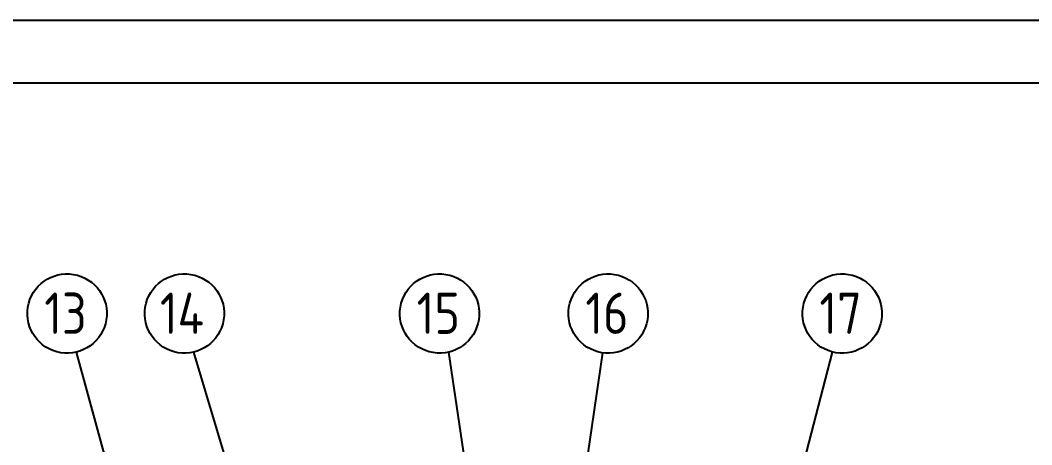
# Model space of a CAD drawing. Header units: millimetres. Extents: x -41310 to 13905, y 1865 to 89610.
# Drawn here: x 8192 to 9884, y 7700 to 8411 of the extents above; entities that cross this region are included whole.
import ezdxf

# ---------------------------------------------------------------- set-up
doc = ezdxf.new("R2010")
doc.units = ezdxf.units.MM
doc.layers.add('1', color=4, linetype='Continuous')
doc.layers.add('5尺寸标注层', color=3, linetype='Continuous')
doc.styles.get("Standard").update_dxf_attribs({"font": 'gbenor.shx', "bigfont": 'gbcbig.shx'})

msp = doc.modelspace()

# ---------------------------------------------------------------- linework, layer by layer
at = {"layer": '1', "lineweight": -3, "ltscale": 2, "extrusion": (-0.004685, -0.017452, 0.999837)}
for p, q in [((4732.8, 8410.8, 86.3), (13904.7, 8410.8, 129.3)), ((13819.1, 8305.3, 127), (4987.5, 8305.3, 85.7))]:
    msp.add_line(p, q, dxfattribs=at)
at = {"layer": '5尺寸标注层', "ltscale": 2, "extrusion": (-0.004685, -0.017452, 0.999837)}
for p, q in [((8285.7, 7854.6, 175.9), (8477.2, 7159.1, 164.7)), ((8482, 7854.6, 176.9), (8575, 7544, 171.9)), ((8908.8, 7854.6, 178.9), (9153.5, 6178.6, 150.7)), ((9166.2, 7853.6, 180), (9108.1, 7456.2, 172.8)), ((9550.6, 7855, 181.9), (9472.7, 7555, 176.3))]:
    msp.add_line(p, q, dxfattribs=at)
for centre in [(5934.4, 9794.6), (6124, 9845.5), (6536.2, 9956.2), (6808.6, 10029.3), (7186.7, 10130.8)]:
    msp.add_circle(centre, 66.4, dxfattribs=at)

# ---------------------------------------------------------------- texts
for s, p in [('13', (5906.5, 9751.8)), ('14', (6093.3, 9802)), ('15', (6508.2, 9913.4)), ('16', (6780.6, 9986.5)), ('17', (7158.8, 10088.1))]:
    msp.add_text(s, height=69.12, rotation=15.0301, dxfattribs=at).set_placement(p)

doc.saveas('drawing.dxf')
